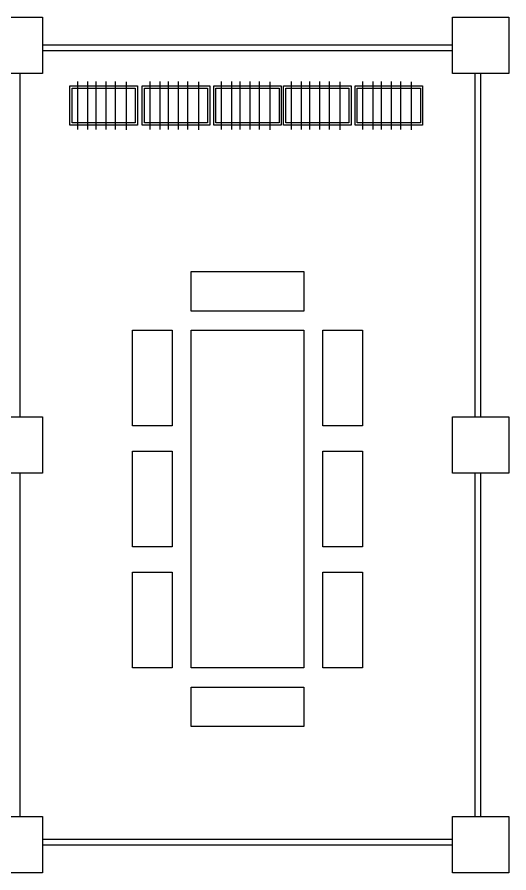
# Model space of a CAD drawing. Header units: millimetres. Extents: x 496 to 139339, y -41630 to 84383.
# Drawn here: x 37010 to 41375, y -21676 to -14076 of the extents above; entities that cross this region are included whole.
import ezdxf

# ---------------------------------------------------------------- set-up
doc = ezdxf.new("R2010")
doc.units = ezdxf.units.MM
doc.layers.add('мебель', color=44, linetype='Continuous', lineweight=25)
doc.layers.add('стены', color=7, linetype='Continuous', lineweight=25)

msp = doc.modelspace()

# ---------------------------------------------------------------- linework, layer by layer
at = {"layer": 'мебель'}
for p, q in [((37544.9, -14647.4), (37544.9, -15074.4)), ((37635.1, -14647.4), (37635.1, -15074.4)), ((37709.1, -14647.4), (37709.1, -15074.4)), ((37797.5, -14647.4), (37797.5, -15074.4)), ((37881, -14647.4), (37881, -15074.4)), ((37976.6, -14649.8), (37976.6, -15076.9)), ((38187.2, -14647.4), (38187.2, -15074.4)), ((38277.4, -14647.4), (38277.4, -15074.4)), ((38351.5, -14647.4), (38351.5, -15074.4)), ((38439.8, -14647.4), (38439.8, -15074.4)), ((38523.4, -14647.4), (38523.4, -15074.4)), ((38618.9, -14649.8), (38618.9, -15076.9)), ((38822.5, -14647.4), (38822.5, -15074.4)), ((38912.7, -14647.4), (38912.7, -15074.4)), ((38986.7, -14647.4), (38986.7, -15074.4)), ((39075, -14647.4), (39075, -15074.4)), ((39158.6, -14647.4), (39158.6, -15074.4)), ((39254.1, -14649.8), (39254.1, -15076.9)), ((39442.5, -14647.4), (39442.5, -15074.4)), ((39532.7, -14647.4), (39532.7, -15074.4)), ((39606.7, -14647.4), (39606.7, -15074.4)), ((39695, -14647.4), (39695, -15074.4)), ((39778.6, -14647.4), (39778.6, -15074.4)), ((39874.1, -14649.8), (39874.1, -15076.9)), ((40077, -14647.4), (40077, -15074.4)), ((40167.2, -14647.4), (40167.2, -15074.4)), ((40241.2, -14647.4), (40241.2, -15074.4)), ((40329.5, -14647.4), (40329.5, -15074.4)), ((40413.1, -14647.4), (40413.1, -15074.4)), ((40508.6, -14649.8), (40508.6, -15076.9))]:
    msp.add_line(p, q, dxfattribs=at)
for points in [[(38077.7, -14685.9), (38077.7, -15035.9), (37477.7, -15035.9), (37477.7, -14685.9), (38077.7, -14685.9)], [(38720, -14685.9), (38720, -15035.9), (38120, -15035.9), (38120, -14685.9), (38720, -14685.9)], [(39355.2, -14685.9), (39355.2, -15035.9), (38755.2, -15035.9), (38755.2, -14685.9), (39355.2, -14685.9)], [(39975.2, -14685.9), (39975.2, -15035.9), (39375.2, -15035.9), (39375.2, -14685.9), (39975.2, -14685.9)], [(40609.7, -14685.9), (40609.7, -15035.9), (40009.7, -15035.9), (40009.7, -14685.9), (40609.7, -14685.9)], [(38555, -16685.9), (38555, -16335.9), (39555, -16335.9), (39555, -16685.9), (38555, -16685.9)], [(38035, -16855.9), (38385, -16855.9), (38385, -17705.9), (38035, -17705.9), (38035, -16855.9)], [(38555, -16855.9), (39555, -16855.9), (39555, -19855.9), (38555, -19855.9), (38555, -16855.9)], [(39725, -16855.9), (40075, -16855.9), (40075, -17705.9), (39725, -17705.9), (39725, -16855.9)], [(38035, -17930.9), (38385, -17930.9), (38385, -18780.9), (38035, -18780.9), (38035, -17930.9)], [(39725, -17930.9), (40075, -17930.9), (40075, -18780.9), (39725, -18780.9), (39725, -17930.9)], [(38035, -19005.9), (38385, -19005.9), (38385, -19855.9), (38035, -19855.9), (38035, -19005.9)], [(39725, -19005.9), (40075, -19005.9), (40075, -19855.9), (39725, -19855.9), (39725, -19005.9)], [(38555, -20375.9), (38555, -20025.9), (39555, -20025.9), (39555, -20375.9), (38555, -20375.9)]]:
    msp.add_lwpolyline(points, dxfattribs=at)
for points in [[(38057.7, -14705.9), (38057.7, -15015.9), (37497.7, -15015.9), (37497.7, -14705.9)], [(38700, -14705.9), (38700, -15015.9), (38140, -15015.9), (38140, -14705.9)], [(39335.2, -14705.9), (39335.2, -15015.9), (38775.2, -15015.9), (38775.2, -14705.9)], [(39955.2, -14705.9), (39955.2, -15015.9), (39395.2, -15015.9), (39395.2, -14705.9)], [(40589.7, -14705.9), (40589.7, -15015.9), (40029.7, -15015.9), (40029.7, -14705.9)]]:
    msp.add_lwpolyline(points, close=True, dxfattribs=at)
at = {"layer": 'стены'}
for points in [[(36735, -14075.9), (37235, -14075.9), (37235, -14575.9), (36735, -14575.9), (36735, -14075.9)], [(40875, -14075.9), (41375, -14075.9), (41375, -14575.9), (40875, -14575.9), (40875, -14075.9)], [(40875, -14325.9), (37235, -14325.9)], [(40875, -14375.9), (37235, -14375.9)], [(37035, -14575.9), (37035, -17625.9)], [(41075, -17625.1), (41075, -14575.9)], [(41125, -17625.1), (41125, -14575.9)], [(36735, -17625.9), (37235, -17625.9), (37235, -18125.9), (36735, -18125.9), (36735, -17625.9)], [(40875, -17625.1), (41375, -17625.1), (41375, -18125.1), (40875, -18125.1), (40875, -17625.1)], [(37035, -18125.9), (37035, -21175.9)], [(41075, -21175.9), (41075, -18125.1)], [(41125, -21175.9), (41125, -18125.1)], [(36735, -21175.9), (37235, -21175.9), (37235, -21675.9), (36735, -21675.9), (36735, -21175.9)], [(40875, -21175.9), (41375, -21175.9), (41375, -21675.9), (40875, -21675.9), (40875, -21175.9)], [(37235, -21375.9), (40875, -21375.9)], [(37235, -21425.9), (40875, -21425.9)]]:
    msp.add_lwpolyline(points, dxfattribs=at)

doc.saveas('drawing.dxf')
